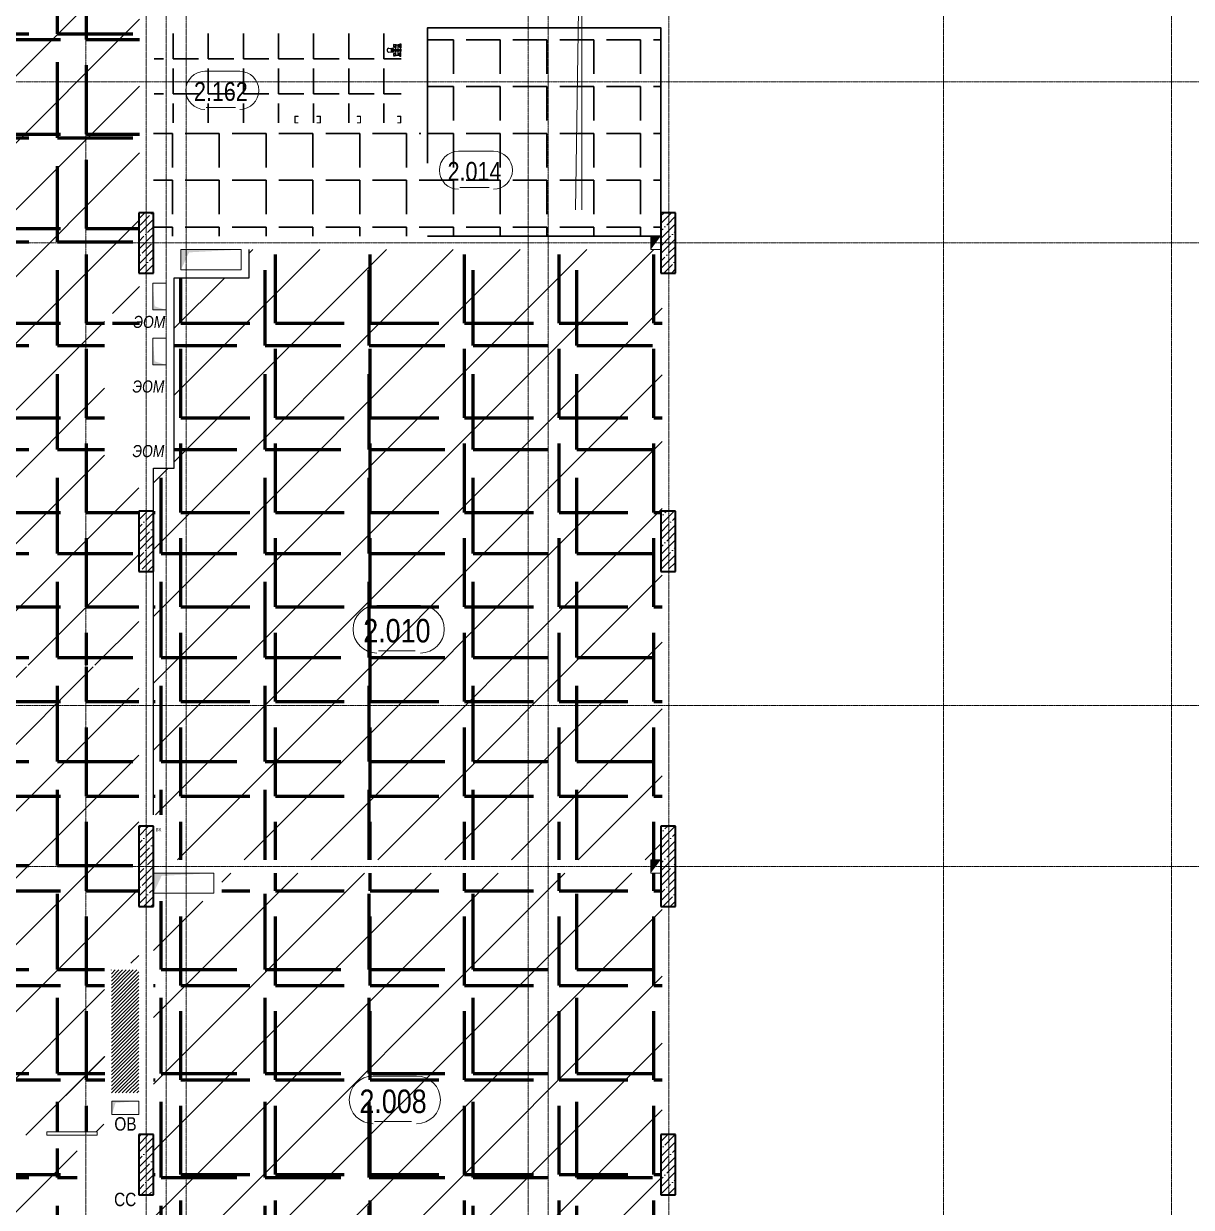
# Model space of a CAD drawing. Header units: millimetres. Extents: x -65509 to 912790, y 446 to 713294.
# Drawn here: x 10353 to 27776, y 202691 to 220347 of the extents above; entities that cross this region are included whole.
import ezdxf
from ezdxf.enums import TextEntityAlignment as Align

# ---------------------------------------------------------------- set-up
doc = ezdxf.new("R2010")
doc.units = ezdxf.units.MM
doc.linetypes.add('CENTER2', pattern=[28.575, 19.05, -3.175, 3.175, -3.175])
doc.linetypes.add('HIDDEN2', pattern=[4.7625, 3.175, -1.5875])
doc.layers.add('1.1) Нал. пол 1 вып. классы в 1 блоке', color=5, linetype='Continuous')
doc.layers.add('7.2) ГИдрообзЭОМ СС', color=6, linetype='Continuous')
for name, color, linetype, lineweight in [('7.5) Плитка Тип 7.2                6 вып', 220, 'Continuous', 60), ('7.5) Плитка Тип 8.1 8.2 8.3     6 вып', 160, 'Continuous', 60), ('8.1) Нал. пол 8 вып.', 190, 'Continuous', 30), ('8.2) Линолеум 8 вып', 90, 'Continuous', 60), ('9.1) Линолеум 9  9.2 Инв', 3, 'Continuous', 60), ('АИ_Оборудование', 250, 'Continuous', 25), ('АР_Area', 250, 'Continuous', 5), ('АР_Двери_витраж', 250, 'Continuous', 9), ('АР_Колонны', 250, 'Continuous', 30), ('АР_Стены ЖБ', 250, 'Continuous', 35), ('АР_Штриховка', 250, 'Continuous', 0), ('ВК_Шахты', 250, 'Continuous', 9), ('ОВ_Классы', 250, 'Continuous', 0), ('ОВ_Отопление', 250, 'Continuous', 5), ('РД_Оси_100', 250, 'Continuous', 0), ('СС_Отверстия', 250, 'Continuous', 9), ('ЭОМ_отверстия', 250, 'Continuous', 5)]:
    doc.layers.add(name, color=color, linetype=linetype, lineweight=lineweight)
doc.layers.add('АР_Делит', color=250, linetype='Continuous', lineweight=0, plot=False)
doc.styles.add('MtXpl_Arial_Narrow', font='ARIALNI.TTF')
doc.styles.add('style1', font='ARIALN.TTF')
pattern_1 = [(45, (-1573151.94, 141213.05), (-498.4042, 498.4042), [])]
pattern_2 = [(45, (-74007.1, 311187.15), (-112.2532, 112.2532), []), (45, (-73894.85, 311187.15), (-112.2532, 112.2532), [198.4375, -39.6875, 0, -39.6875])]
pattern_3 = [(0, (0, 0), (0, 1550.67), [1127.76, -422.91]), (90, (0, 0), (-1550.67, 9e-14), [1127.76, -422.91])]
pattern_4 = [(0, (0, 0), (0, 1410.97), [1026.16, -384.81]), (90, (0, 0), (-1410.97, 9e-14), [1026.16, -384.81])]

# ---------------------------------------------------------------- blocks, each defined once
blk = doc.blocks.new('ПУЭ_смеситель')
for p, q in [((-183, 29), (-128, 27)), ((-114, 23), (-128, 23)), ((-115, 10), (-10, 10)), ((-107, 76), (-107, 52)), ((-105, 80), (-81, 74)), ((-105, 48), (-81, 54)), ((-76, 10), (-76, 27)), ((-73, 76), (-73, 52)), ((-72, 76), (-73, 76)), ((-73, 52), (-72, 52)), ((-72, 76), (-72, 39)), ((-70, 79), (-41, 79)), ((-37, 79), (-39, 76)), ((-39, 10), (-39, 77)), ((-39, 74), (-37, 72)), ((-37, 72), (-39, 69)), ((-37, 60), (-39, 63)), ((-39, 58), (-37, 60)), ((-37, 53), (-39, 55)), ((-31, 79), (-37, 79)), ((-37, 72), (-31, 72)), ((-37, 60), (-31, 60)), ((-31, 53), (-37, 53)), ((-28, 76), (-31, 79)), ((-31, 72), (-28, 74)), ((-31, 72), (-28, 69)), ((-31, 60), (-28, 63)), ((-31, 60), (-28, 58)), ((-28, 55), (-31, 53)), ((-28, 55), (-28, 76)), ((-24, 76), (-28, 76)), ((-24, 55), (-28, 55)), ((-7, 95), (-24, 79)), ((-24, 52), (-24, 79)), ((-7, 37), (-24, 52)), ((-3, 22), (-10, 12)), ((-10, -12), (-10, 12)), ((-7, 37), (-7, 95)), ((-7, 95), (0, 95)), ((0, 37), (-7, 37)), ((-3, -22), (-3, 22)), ((0, 22), (-3, 22)), ((0, 95), (0, 37)), ((0, 22), (0, -22)), ((-183, -29), (-128, -27)), ((-114, -23), (-128, -23)), ((-115, -10), (-10, -10)), ((-107, -53), (-107, -76)), ((-105, -49), (-81, -54)), ((-105, -80), (-81, -75)), ((-76, -27), (-76, -10)), ((-73, -52), (-72, -52)), ((-73, -77), (-73, -52)), ((-72, -77), (-73, -77)), ((-72, -77), (-72, -40)), ((-41, -79), (-70, -79)), ((-39, -76), (-41, -79)), ((-39, -76), (-39, -10)), ((-37, -53), (-39, -55)), ((-39, -58), (-37, -60)), ((-37, -60), (-39, -63)), ((-37, -72), (-39, -69)), ((-39, -74), (-37, -72)), ((-37, -79), (-39, -76)), ((-31, -53), (-37, -53)), ((-37, -60), (-31, -60)), ((-37, -72), (-31, -72)), ((-31, -79), (-37, -79)), ((-28, -55), (-31, -53)), ((-31, -60), (-28, -58)), ((-31, -60), (-28, -63)), ((-31, -72), (-28, -69)), ((-31, -72), (-28, -74)), ((-28, -76), (-31, -79)), ((-24, -55), (-28, -55)), ((-28, -76), (-28, -55)), ((-24, -76), (-28, -76)), ((-7, -37), (-24, -52)), ((-24, -79), (-24, -52)), ((-7, -95), (-24, -79)), ((-3, -22), (-10, -12)), ((0, -37), (-7, -37)), ((-7, -37), (-7, -95)), ((0, -95), (-7, -95)), ((0, -22), (-3, -22)), ((0, -95), (0, -37))]:
    blk.add_line(p, q)
for centre, radius, start, end in [((-159, 0), 43.2, 164.278, 195.722), ((-171, 3), 31.3, 145.7998, 164.278), ((-178, 8), 22.6, 121.362, 145.7998), ((-183, 16), 13.9, 87.3458, 121.362), ((-107, 0), 39.8, 164.3589, 195.6411), ((-117, 3), 28.8, 145.9442, 164.3589), ((-124, 7), 20.7, 121.5003, 145.9442), ((-97, 0), 43.8, 167.5382, 192.4618), ((-112, 3), 27.9, 151.9188, 167.5382), ((-122, 9), 16.9, 127.8246, 151.9188), ((-128, 14), 12.6, 58.4997, 121.5003), ((-128, 16), 7, 90, 127.8246), ((-85, 0), 43.8, 167.5382, 192.4618), ((-101, 3), 27.9, 151.9188, 167.5382), ((-83, 0), 43.8, 167.5382, 192.4618), ((-110, 9), 16.9, 127.8246, 151.9188), ((-98, 3), 27.9, 151.9188, 167.5382), ((-108, 9), 16.9, 127.8246, 151.9188), ((-132, 7), 20.7, 50.6316, 58.4997), ((-108, 0), 13.7, 163.2847, 196.7153), ((-117, 16), 7, 90, 127.8246), ((-111, 1), 10.4, 144.0579, 163.2847), ((-113, 2), 7.92, 119.7406, 144.0579), ((-114, 16), 7, 52.1754, 127.8246), ((-115, 5), 5.33, 90, 119.7406), ((-53, 63), 57, 157.8225, 178.6863), ((-53, 65), 57, 181.3137, 202.1775), ((-120, 9), 16.9, 28.0812, 52.1754), ((-102, 76), 4.74, 122.3784, 180), ((-102, 52), 4.74, 180, 237.6216), ((-99, 84), 7.1, 178.6863, 216.614), ((-122, -122), 206, 77.1247, 85.6663), ((-99, 44), 7.1, 143.386, 181.3137), ((-122, 250), 206, 274.3337, 282.8753), ((-99, 174), 94, 266.2802, 279.9331), ((-99, -46), 94, 80.0669, 93.7198), ((-130, 3), 27.9, 13.627, 28.0812), ((-86, 65), 10.8, 356.7185, 62.529), ((-86, 63), 10.8, 297.471, 3.2815), ((-77, 76), 4.17, 5.2861, 65.1491), ((-77, 52), 4.17, 294.8509, 354.7139), ((-93, 39), 20.9, 323.496, 0), ((-70, 77), 2.26, 90, 193.6855), ((-41, 77), 2, 0, 90), ((-171, -3), 31.3, 195.722, 214.2002), ((-178, -8), 22.6, 214.2002, 238.638), ((-183, -16), 13.9, 238.638, 270), ((-183, -16), 13.9, 270, 274.9774), ((-117, -3), 28.8, 195.6411, 214.0558), ((-124, -8), 20.7, 214.0558, 238.4997), ((-112, -3), 27.9, 192.4618, 208.0812), ((-122, -9), 16.9, 208.0812, 232.1754), ((-128, -14), 12.6, 238.4997, 301.5004), ((-128, -16), 7, 232.1754, 270), ((-101, -3), 27.9, 192.4618, 208.0812), ((-98, -3), 27.9, 192.4618, 208.0812), ((-110, -9), 16.9, 208.0812, 232.1754), ((-108, -9), 16.9, 208.0812, 232.1754), ((-132, -8), 20.7, 301.5003, 309.985), ((-111, -1), 10.4, 196.7153, 215.9421), ((-117, -16), 7, 232.1754, 270), ((-113, -2), 7.92, 215.9421, 240.2594), ((-114, -16), 7, 232.1754, 307.8246), ((-115, -5), 5.33, 240.2594, 270), ((-120, -9), 16.9, 307.8246, 331.9188), ((-53, -66), 57, 157.8225, 178.6863), ((-53, -63), 57, 181.3137, 202.1775), ((-102, -53), 4.74, 122.3784, 180), ((-102, -76), 4.74, 180, 237.6216), ((-99, -44), 7.1, 178.6863, 216.614), ((-122, -250), 206, 77.1247, 85.6663), ((-99, -85), 7.1, 143.386, 181.3137), ((-122, 121), 206, 274.3337, 282.8753), ((-130, -3), 27.9, 331.9188, 346.373), ((-99, 45), 94, 266.2802, 279.9331), ((-99, -174), 94, 80.0669, 93.7198), ((-86, -64), 10.8, 356.7185, 62.529), ((-86, -65), 10.8, 297.471, 3.2815), ((-93, -40), 20.9, 0, 36.504), ((-77, -53), 4.17, 5.2861, 65.1491), ((-77, -76), 4.17, 294.8509, 354.7139), ((-70, -77), 2.26, 166.3145, 270)]:
    blk.add_arc(centre, radius, start, end)
blk = doc.blocks.new('otv')
at = {"linetype": 'Continuous'}
blk.add_lwpolyline([(0, -1), (0, 0), (1, 0), (1, -1)], close=True, dxfattribs=at)
blk.add_solid([(0, -1), (0, 0), (0.135, -0.137), (1, 0)], dxfattribs=at)
blk = doc.blocks.new('otv_в_стене')
at = {"linetype": 'Continuous'}
blk.add_lwpolyline([(0, -1), (0, 0), (1, 0), (1, -1)], close=True, dxfattribs=at)
blk.add_solid([(0, -1), (0, 0), (0.5, -0.5), (1, 0)], dxfattribs=at)
blk = doc.blocks.new('оси_рен')
at = {"layer": 'РД_Оси_100', "color": 251, "linetype": 'CENTER2', "true_color": 0x636466}
for p, q in [((1215752.916, 135558.25), (1215752.916, 223268.25)), ((1219852.916, 135558.25), (1219852.916, 223268.25)), ((1223252.916, 135558.25), (1223252.916, 223268.25)), ((1225207.916, 177013.25), (1189697.958, 177013.25)), ((1225207.916, 174613.25), (1189697.958, 174613.25)), ((1225207.916, 167713.25), (1189697.958, 167713.25)), ((1225207.916, 165313.25), (1189697.958, 165313.25))]:
    blk.add_line(p, q, dxfattribs=at)
for points in [[(1207052.916, 223268.25), (1207052.916, 135558.25)], [(1207952.916, 135558.25), (1207952.916, 223268.25)], [(1208252.916, 135558.25), (1208252.916, 223268.25)], [(1208552.916, 135558.25), (1208552.916, 223268.25)], [(1213652.916, 223268.25), (1213652.916, 135558.25)], [(1213952.916, 135558.25), (1213952.916, 223268.25)]]:
    blk.add_lwpolyline(points, dxfattribs=at)
blk = doc.blocks.new('MOK-МаркаПом_овал_ареал')
for p, q in [((-2.99, 3.76), (3.52, 3.76)), ((-2.75, -3), (2.75, -3))]:
    blk.add_line(p, q)
for centre, radius, start, end in [((-2.99, 0.21), 3.55, 90, 270), ((3.52, 0.21), 3.55, 270, 90), ((-7.41, 0), 7.16, 0, 0.001)]:
    blk.add_arc(centre, radius, start, end)
at = {"color": 0, "style": 'style1'}
blk.add_attdef('АР-ПОМЕЩЕНИЕ:НОМЕР', text='', height=3, dxfattribs=at).set_placement((0.26, 0), align=Align.MIDDLE)

msp = doc.modelspace()

# ---------------------------------------------------------------- hatches: boundary and pattern name
at = {"layer": '1.1) Нал. пол 1 вып. классы в 1 блоке'}
h = msp.add_hatch(dxfattribs=at)
h.set_pattern_fill('ANSI31', color=256, scale=222)
h.set_pattern_definition(pattern_1)
h.paths.add_polyline_path([(19860, 216976.988), (19710, 216976.988), (13720, 216976.988), (13720, 216556.988), (12600, 216556.988), (12600, 213716.987), (12290.001, 213716.987), (12290, 208546.987), (12510, 208546.987), (12510, 207876.988), (19860, 207876.988), (19860, 208376.988), (19880, 208376.988), (19880, 208876.988), (19880, 212176.987), (19860, 212176.987), (19860, 213076.987), (19880, 213076.987), (19880, 214276.987), (19880, 215176.987), (19880, 216376.987), (19880, 216626.988), (19860, 216626.988)])
h = msp.add_hatch(dxfattribs=at)
h.set_pattern_fill('ANSI31', color=256, scale=222)
h.set_pattern_definition(pattern_1)
h.paths.add_polyline_path([(13310, 207256.988), (12290, 207256.988), (12290, 207176.988), (12290, 204276.987), (12290, 203776.987), (12290, 202876.987), (12290, 200626.988), (12290, 199376.988), (12290, 198796.988), (12660, 198796.988), (19880, 198582.917), (19880, 199576.988), (19880, 202876.987), (19860, 202876.987), (19860, 203826.987), (19880, 203826.987), (19880, 204976.987), (19880, 205876.987), (19880, 207076.987), (19878.462, 207176.988), (19860, 207176.988), (19860, 207676.987), (19710, 207676.987), (13310, 207676.988)])
at = {"layer": '7.2) ГИдрообзЭОМ СС'}
h = msp.add_hatch(dxfattribs=at)
h.set_pattern_fill('ANSI31', color=256, scale=12)
h.paths.add_polyline_path([(14180, 194176.988), (13080, 194176.988), (13080, 192876.988), (13480, 192876.988), (13480, 192720.826), (13956.739, 192720.826), (13956.739, 191746.988), (14180, 191746.988)])
h.paths.add_polyline_path([(13272.46, 193085.175), (13272.46, 194050.928), (14088.338, 194050.928), (14088.338, 193085.175)], flags=16)
h.paths.add_polyline_path([(12070, 206231.763), (11661.786, 206231.962), (11661.839, 205606.685), (11661.91, 205606.685), (11661.98, 204793.672), (11661.98, 204396.987), (12070, 204396.987)])
h.paths.add_polyline_path([(9390, 228651.988), (7790, 228651.988), (7790, 228301.988), (9390, 228301.988)])
h.paths.add_polyline_path([(8349.666, 228347.054), (7949.666, 228347.054), (7949.666, 228547.054), (8349.666, 228547.054)], flags=16)
h.paths.add_polyline_path([(13705, 229601.77), (13705, 229621.988), (13305, 229621.988), (13305, 228771.988), (13705, 228771.988), (13705, 228901.77)])
h.paths.add_polyline_path([(13705, 230421.988), (13705, 230551.988), (13305, 230551.988), (13305, 229701.988), (13705, 229701.988), (13705, 229721.988)])
h.paths.add_polyline_path([(19880, 233151.988), (18647.982, 233151.988), (18647.982, 232823.389), (17380.828, 232823.389), (17380.828, 233151.988), (16713.632, 233151.988), (16713.632, 232359.688), (18793.632, 232359.688), (19880, 232351.988)])
at = {"layer": '7.5) Плитка Тип 7.2                6 вып', "lineweight": 30}
h = msp.add_hatch(dxfattribs=at)
h.set_pattern_fill('ANGLE', color=256, scale=100, angle=180)
h.set_pattern_definition([(180, (-2e-11, 174005.86), (-9e-14, -698.5), [508, -190.5]), (270, (-2e-11, 174005.86), (698.5, -1e-13), [508, -190.5])])
h.paths.add_polyline_path([(19860, 220286.988), (16380, 220286.988), (16380, 218266.987), (16280, 218266.987), (16280, 218726.988), (12290, 218726.988), (12290, 217176.988), (16280, 217176.988), (16380, 217176.988), (19860, 217176.988)])
at = {"layer": '7.5) Плитка Тип 8.1 8.2 8.3     6 вып', "lineweight": 30}
h = msp.add_hatch(dxfattribs=at)
h.set_pattern_fill('ANGLE', color=5, scale=75)
h.set_pattern_definition([(0, (10, -142176.1), (0, 523.875), [381, -142.875]), (90, (10, -142176.1), (-523.875, 3e-14), [381, -142.875])])
h.paths.add_polyline_path([(12300, 220284.526), (15987.539, 220284.526), (15987.539, 218866.988), (12300, 218866.988)])
at = {"layer": '8.1) Нал. пол 8 вып.'}
h = msp.add_hatch(dxfattribs=at)
h.set_pattern_fill('ANSI31', color=256, scale=222)
h.paths.add_polyline_path([(19880, 228651.988), (12080, 228651.988), (12080, 226186.987), (13280, 226186.987), (13280, 226186.988), (19860, 226186.988), (19860, 226476.987), (19880, 226476.987)])
h.paths.add_polyline_path([(19860, 230776.987), (19880, 230776.987), (19880, 233151.988), (13825, 233151.988), (13825, 228651.988), (19880, 228651.988), (19880, 229876.987), (19860, 229876.987)])
h.paths.add_polyline_path([(12070, 210751.988), (7790, 210751.988), (7790, 204396.987), (8310, 204396.987), (8310, 203766.987), (10700, 203766.987), (10700, 203816.987), (11450, 203816.987), (11450, 203766.987), (11550, 203766.987), (11550, 204396.987), (11561.98, 204396.987), (11561.91, 205210.001), (11561.91, 205518.998), (11561.847, 205518.998), (11561.777, 206332.011), (12070, 206331.763)])
h.paths.add_polyline_path([(12080, 228651.988), (7790, 228651.988), (7790, 210776.987), (12070, 210776.987), (12070, 211576.988), (12070, 212176.987), (12070, 213076.987), (12070, 213716.987), (11560, 213716.987), (11560, 213916.846), (11560, 214616.846), (11560, 214806.987), (11560, 214866.846), (11560, 215566.846), (11560, 215776.987), (11560, 215816.846), (11560, 216516.846), (11680, 216516.846), (11680, 215816.846), (11680, 215776.987), (12080, 215776.987)])
h.paths.add_polyline_path([(11944.96, 215758.532), (12521.427, 215758.532), (12521.427, 216037.741), (11944.96, 216037.741)], flags=9)
h.paths.add_polyline_path([(9460, 228231.988), (7790, 228231.988), (7790, 228651.988), (9460, 228651.988)], flags=16)
h = msp.add_hatch(dxfattribs=at)
h.set_pattern_fill('ANSI31', color=256, scale=222)
h.paths.add_polyline_path([(19860, 230776.987), (19872.253, 232231.988), (17680, 232231.988), (16593.632, 232239.688), (16593.632, 233151.988), (13825, 233151.988), (13825, 228651.988), (19880, 228651.988), (19880, 229876.987), (19860, 229876.987)])
h.paths.add_polyline_path([(19880, 228651.988), (12080, 228651.988), (12080, 226186.987), (13280, 226186.987), (13280, 226186.988), (19860, 226186.988), (19860, 226476.987)])
h.paths.add_polyline_path([(12070, 224426.988), (12070, 224646.988), (12070, 225596.988), (12070, 225966.988), (12080, 228651.988), (9460, 228651.988), (9460, 228231.988), (7790, 228231.988), (7790, 210776.987), (12070, 210776.987), (12070, 211576.988), (12070, 212176.987), (12070, 213076.987), (12070, 213716.987), (11560, 213716.987), (11560, 213916.846), (11560, 214616.846), (11560, 214806.987), (11560, 214866.846), (11560, 215566.846), (11560, 215776.987), (11560, 215816.846), (11560, 216516.846), (11560, 216746.987), (12070, 216746.987), (12070, 217526.988), (12070, 218626.988), (12070, 219026.988), (12070, 220126.988), (12070, 220901.743), (11850, 220901.743), (11850, 221191.743), (12070, 221191.743), (12070, 221326.987), (12070, 222426.987), (12070, 223326.987), (12070, 223326.988)])
h.paths.add_polyline_path([(12070, 210751.988), (7790, 210751.988), (7790, 204396.987), (8310, 204396.987), (8310, 203766.987), (10700, 203766.987), (10700, 203816.987), (11450, 203816.987), (11550, 203809.051), (11550, 204396.987), (11561.943, 205212.32), (11561.917, 205518.998), (11561.847, 205518.998), (11561.777, 206332.011), (12070, 206331.763)])
h = msp.add_hatch(dxfattribs=at)
h.set_pattern_fill('ANSI31', color=256, scale=222)
h.paths.add_polyline_path([(27380, 190876.988), (26680, 190876.988), (26680, 191176.988), (20080, 191176.988), (20080, 190276.988), (11180, 190276.988), (11180, 191176.988), (7780.562, 191176.988), (7780.562, 187786.987), (7780, 186286.988), (26680, 186286.988), (26680, 186576.988), (27380, 186576.988)])
h.paths.add_polyline_path([(26505, 186411.988), (26655, 186411.988), (26655, 186311.988), (26505, 186311.988)], flags=16)
h.paths.add_polyline_path([(7780, 191176.988), (7780.562, 191466.987), (7780, 191466.987), (0, 191466.987), (0, 188156.988), (280, 188156.988), (280, 187786.988), (6580, 187786.988), (6580, 188066.987), (7780, 188066.987)])
h.paths.add_polyline_path([(11180, 191466.987), (7780.562, 191466.987), (7780.562, 191176.988), (11180, 191176.988)])
h.paths.add_polyline_path([(11180, 198576.988), (11830, 198576.988), (11830, 198796.988), (12070, 198796.988), (12070, 201756.987), (11270, 201756.988), (11149.997, 201756.988), (11149.997, 203566.987), (8509.996, 203566.987), (8509.996, 201311.272), (7790, 201311.272), (7790, 200276.987), (7790, 199976.987), (7790, 197076.987), (7790, 196576.987), (7790, 195676.987), (7790, 191686.987), (7780, 191466.987), (11180, 191466.987)])
h.paths.add_polyline_path([(213.548, 187753.857), (599.633, 187753.857), (599.633, 188174.457), (213.548, 188174.457)], flags=9)
at = {"layer": '8.2) Линолеум 8 вып'}
h = msp.add_hatch(dxfattribs=at)
h.set_pattern_fill('ANGLE', color=256, scale=222)
h.set_pattern_definition(pattern_3)
h.paths.add_polyline_path([(19880, 228651.988), (12080, 228651.988), (12080, 226186.987), (13280, 226186.987), (13280, 226186.988), (19860, 226186.988), (19860, 226476.987), (19880, 226476.987)])
h.paths.add_polyline_path([(19860, 230776.987), (19880, 230776.987), (19880, 233151.988), (13825, 233151.988), (13825, 228651.988), (19880, 228651.988), (19880, 229876.987), (19860, 229876.987)])
h.paths.add_polyline_path([(12070, 210751.988), (7790, 210751.988), (7790, 204396.987), (8310, 204396.987), (8310, 203766.987), (10700, 203766.987), (10700, 203816.987), (11450, 203816.987), (11450, 203766.987), (11550, 203766.987), (11550, 204396.987), (11561.98, 204396.987), (11561.91, 205210.001), (11561.91, 205518.998), (11561.847, 205518.998), (11561.777, 206332.011), (12070, 206331.763)])
h.paths.add_polyline_path([(12080, 228651.988), (7790, 228651.988), (7790, 210776.987), (12070, 210776.987), (12070, 211576.988), (12070, 212176.987), (12070, 213076.987), (12070, 213716.987), (11560, 213716.987), (11560, 213916.846), (11560, 214616.846), (11560, 214806.987), (11560, 214866.846), (11560, 215566.846), (11560, 215776.987), (11560, 215816.846), (11560, 216516.846), (11680, 216516.846), (11680, 215816.846), (11680, 215776.987), (12080, 215776.987)])
h.paths.add_polyline_path([(11944.96, 215758.532), (12521.427, 215758.532), (12521.427, 216037.741), (11944.96, 216037.741)], flags=9)
h.paths.add_polyline_path([(9460, 228231.988), (7790, 228231.988), (7790, 228651.988), (9460, 228651.988)], flags=16)
h = msp.add_hatch(dxfattribs=at)
h.set_pattern_fill('ANGLE', color=256, scale=222)
h.set_pattern_definition(pattern_3)
h.paths.add_polyline_path([(19860, 230776.987), (19872.253, 232231.988), (17680, 232231.988), (16593.632, 232239.688), (16593.632, 233151.988), (13825, 233151.988), (13825, 228651.988), (19880, 228651.988), (19880, 229876.987), (19860, 229876.987)])
h.paths.add_polyline_path([(19880, 228651.988), (12080, 228651.988), (12080, 226186.987), (13280, 226186.987), (13280, 226186.988), (19860, 226186.988), (19860, 226476.987)])
h.paths.add_polyline_path([(12070, 224426.988), (12070, 224646.988), (12070, 225596.988), (12070, 225966.988), (12080, 228651.988), (9460, 228651.988), (9460, 228231.988), (7790, 228231.988), (7790, 210776.987), (12070, 210776.987), (12070, 211576.988), (12070, 212176.987), (12070, 213076.987), (12070, 213716.987), (11560, 213716.987), (11560, 213916.846), (11560, 214616.846), (11560, 214806.987), (11560, 214866.846), (11560, 215566.846), (11560, 215776.987), (11560, 215816.846), (11560, 216516.846), (11560, 216746.987), (12070, 216746.987), (12070, 217526.988), (12070, 218626.988), (12070, 219026.988), (12070, 220126.988), (12070, 220901.743), (11850, 220901.743), (11850, 221191.743), (12070, 221191.743), (12070, 221326.987), (12070, 222426.987), (12070, 223326.987), (12070, 223326.988)])
h.paths.add_polyline_path([(12070, 210751.988), (7790, 210751.988), (7790, 204396.987), (8310, 204396.987), (8310, 203766.987), (10700, 203766.987), (10700, 203816.987), (11450, 203816.987), (11550, 203809.051), (11550, 204396.987), (11561.943, 205212.32), (11561.917, 205518.998), (11561.847, 205518.998), (11561.777, 206332.011), (12070, 206331.763)])
h = msp.add_hatch(dxfattribs=at)
h.set_pattern_fill('ANGLE', color=256, scale=222)
h.set_pattern_definition(pattern_3)
h.paths.add_polyline_path([(19860, 216976.988), (19710, 216976.988), (13720, 216976.988), (13720, 216556.988), (12600, 216556.988), (12600, 213716.987), (12290.001, 213716.987), (12290, 208546.987), (12510, 208546.987), (12510, 207876.988), (19860, 207876.988), (19860, 208376.988), (19880, 208376.988), (19880, 208876.988), (19880, 212176.987), (19860, 212176.987), (19860, 213076.987), (19880, 213076.987), (19880, 214276.987), (19880, 215176.987), (19880, 216376.987), (19880, 216626.988), (19860, 216626.988)])
h = msp.add_hatch(dxfattribs=at)
h.set_pattern_fill('ANGLE', color=256, scale=222)
h.set_pattern_definition(pattern_3)
h.paths.add_polyline_path([(13310, 207256.988), (12290, 207256.988), (12290, 207176.988), (12290, 204276.987), (12290, 203776.987), (12290, 202876.987), (12290, 200626.988), (12290, 199376.988), (12290, 198796.988), (12660, 198796.988), (19880, 198582.917), (19880, 199576.988), (19880, 202876.987), (19860, 202876.987), (19860, 203826.987), (19880, 203826.987), (19880, 204976.987), (19880, 205876.987), (19880, 207076.987), (19878.462, 207176.988), (19860, 207176.988), (19860, 207676.987), (19710, 207676.987), (13310, 207676.988)])
h = msp.add_hatch(dxfattribs=at)
h.set_pattern_fill('ANGLE', color=256, scale=222)
h.set_pattern_definition(pattern_3)
h.paths.add_polyline_path([(27380, 190876.988), (26680, 190876.988), (26680, 191176.988), (20080, 191176.988), (20080, 190276.988), (11180, 190276.988), (11180, 191176.988), (7780.562, 191176.988), (7780.562, 187786.987), (7780, 186286.988), (26680, 186286.988), (26680, 186576.988), (27380, 186576.988)])
h.paths.add_polyline_path([(26505, 186411.988), (26655, 186411.988), (26655, 186311.988), (26505, 186311.988)], flags=16)
h.paths.add_polyline_path([(7780, 191176.988), (7780.562, 191466.987), (7780, 191466.987), (0, 191466.987), (0, 188156.988), (280, 188156.988), (280, 187786.988), (6580, 187786.988), (6580, 188066.987), (7780, 188066.987)])
h.paths.add_polyline_path([(11180, 191466.987), (7780.562, 191466.987), (7780.562, 191176.988), (11180, 191176.988)])
h.paths.add_polyline_path([(11180, 198576.988), (11830, 198576.988), (11830, 198796.988), (12070, 198796.988), (12070, 201756.987), (11270, 201756.988), (11149.997, 201756.988), (11149.997, 203566.987), (8509.996, 203566.987), (8509.996, 201311.272), (7790, 201311.272), (7790, 200276.987), (7790, 199976.987), (7790, 197076.987), (7790, 196576.987), (7790, 195676.987), (7790, 191686.987), (7780, 191466.987), (11180, 191466.987)])
h.paths.add_polyline_path([(213.548, 187753.857), (599.633, 187753.857), (599.633, 188174.457), (213.548, 188174.457)], flags=9)
at = {"layer": '9.1) Линолеум 9  9.2 Инв'}
h = msp.add_hatch(dxfattribs=at)
h.set_pattern_fill('ANGLE', color=256, scale=202)
h.set_pattern_definition(pattern_4)
h.paths.add_polyline_path([(19880, 228651.988), (12080, 228651.988), (12080, 226186.987), (13280, 226186.987), (13280, 226186.988), (19860, 226186.988), (19860, 226476.987), (19880, 226476.987)])
h.paths.add_polyline_path([(19860, 230776.987), (19880, 230776.987), (19880, 233151.988), (13825, 233151.988), (13825, 228651.988), (19880, 228651.988), (19880, 229876.987), (19860, 229876.987)])
h.paths.add_polyline_path([(12070, 210751.988), (7790, 210751.988), (7790, 204396.987), (8310, 204396.987), (8310, 203766.987), (10700, 203766.987), (10700, 203816.987), (11450, 203816.987), (11450, 203766.987), (11550, 203766.987), (11550, 204396.987), (11561.98, 204396.987), (11561.91, 205210.001), (11561.91, 205518.998), (11561.847, 205518.998), (11561.777, 206332.011), (12070, 206331.763)])
h.paths.add_polyline_path([(12080, 228651.988), (7790, 228651.988), (7790, 210776.987), (12070, 210776.987), (12070, 211576.988), (12070, 212176.987), (12070, 213076.987), (12070, 213716.987), (11560, 213716.987), (11560, 213916.846), (11560, 214616.846), (11560, 214806.987), (11560, 214866.846), (11560, 215566.846), (11560, 215776.987), (11560, 215816.846), (11560, 216516.846), (11680, 216516.846), (11680, 215816.846), (11680, 215776.987), (12080, 215776.987)])
h.paths.add_polyline_path([(11944.96, 215758.532), (12521.427, 215758.532), (12521.427, 216037.741), (11944.96, 216037.741)], flags=9)
h.paths.add_polyline_path([(9460, 228231.988), (7790, 228231.988), (7790, 228651.988), (9460, 228651.988)], flags=16)
h = msp.add_hatch(dxfattribs=at)
h.set_pattern_fill('ANGLE', color=256, scale=202)
h.set_pattern_definition(pattern_4)
h.paths.add_polyline_path([(19860, 230776.987), (19872.253, 232231.988), (17680, 232231.988), (16593.632, 232239.688), (16593.632, 233151.988), (13825, 233151.988), (13825, 228651.988), (19880, 228651.988), (19880, 229876.987), (19860, 229876.987)])
h.paths.add_polyline_path([(19880, 228651.988), (12080, 228651.988), (12080, 226186.987), (13280, 226186.987), (13280, 226186.988), (19860, 226186.988), (19860, 226476.987)])
h.paths.add_polyline_path([(12070, 224426.988), (12070, 224646.988), (12070, 225596.988), (12070, 225966.988), (12080, 228651.988), (9460, 228651.988), (9460, 228231.988), (7790, 228231.988), (7790, 210776.987), (12070, 210776.987), (12070, 211576.988), (12070, 212176.987), (12070, 213076.987), (12070, 213716.987), (11560, 213716.987), (11560, 213916.846), (11560, 214616.846), (11560, 214806.987), (11560, 214866.846), (11560, 215566.846), (11560, 215776.987), (11560, 215816.846), (11560, 216516.846), (11560, 216746.987), (12070, 216746.987), (12070, 217526.988), (12070, 218626.988), (12070, 219026.988), (12070, 220126.988), (12070, 220901.743), (11850, 220901.743), (11850, 221191.743), (12070, 221191.743), (12070, 221326.987), (12070, 222426.987), (12070, 223326.987), (12070, 223326.988)])
h.paths.add_polyline_path([(12070, 210751.988), (7790, 210751.988), (7790, 204396.987), (8310, 204396.987), (8310, 203766.987), (10700, 203766.987), (10700, 203816.987), (11450, 203816.987), (11550, 203809.051), (11550, 204396.987), (11561.943, 205212.32), (11561.917, 205518.998), (11561.847, 205518.998), (11561.777, 206332.011), (12070, 206331.763)])
h = msp.add_hatch(dxfattribs=at)
h.set_pattern_fill('ANGLE', color=256, scale=202)
h.set_pattern_definition(pattern_4)
h.paths.add_polyline_path([(19860, 216976.988), (19710, 216976.988), (13720, 216976.988), (13720, 216556.988), (12600, 216556.988), (12600, 213716.987), (12290.001, 213716.987), (12290, 208546.987), (12510, 208546.987), (12510, 207876.988), (19860, 207876.988), (19860, 208376.988), (19880, 208376.988), (19880, 208876.988), (19880, 212176.987), (19860, 212176.987), (19860, 213076.987), (19880, 213076.987), (19880, 214276.987), (19880, 215176.987), (19880, 216376.987), (19880, 216626.988), (19860, 216626.988)])
h = msp.add_hatch(dxfattribs=at)
h.set_pattern_fill('ANGLE', color=256, scale=202)
h.set_pattern_definition(pattern_4)
h.paths.add_polyline_path([(13310, 207256.988), (12290, 207256.988), (12290, 207176.988), (12290, 204276.987), (12290, 203776.987), (12290, 202876.987), (12290, 200626.988), (12290, 199376.988), (12290, 198796.988), (12660, 198796.988), (19880, 198582.917), (19880, 199576.988), (19880, 202876.987), (19860, 202876.987), (19860, 203826.987), (19880, 203826.987), (19880, 204976.987), (19880, 205876.987), (19880, 207076.987), (19878.462, 207176.988), (19860, 207176.988), (19860, 207676.987), (19710, 207676.987), (13310, 207676.988)])
h = msp.add_hatch(dxfattribs=at)
h.set_pattern_fill('ANGLE', color=256, scale=202)
h.set_pattern_definition(pattern_4)
h.paths.add_polyline_path([(27380, 190876.988), (26680, 190876.988), (26680, 191176.988), (20080, 191176.988), (20080, 190276.988), (11180, 190276.988), (11180, 191176.988), (7780.562, 191176.988), (7780.562, 187786.987), (7780, 186286.988), (26680, 186286.988), (26680, 186576.988), (27380, 186576.988)])
h.paths.add_polyline_path([(26505, 186411.988), (26655, 186411.988), (26655, 186311.988), (26505, 186311.988)], flags=16)
h.paths.add_polyline_path([(7780, 191176.988), (7780.562, 191466.987), (7780, 191466.987), (0, 191466.987), (0, 188156.988), (280, 188156.988), (280, 187786.988), (6580, 187786.988), (6580, 188066.987), (7780, 188066.987)])
h.paths.add_polyline_path([(11180, 191466.987), (7780.562, 191466.987), (7780.562, 191176.988), (11180, 191176.988)])
h.paths.add_polyline_path([(11180, 198576.988), (11830, 198576.988), (11830, 198796.988), (12070, 198796.988), (12070, 201756.987), (11270, 201756.988), (11149.997, 201756.988), (11149.997, 203566.987), (8509.996, 203566.987), (8509.996, 201311.272), (7790, 201311.272), (7790, 200276.987), (7790, 199976.987), (7790, 197076.987), (7790, 196576.987), (7790, 195676.987), (7790, 191686.987), (7780, 191466.987), (11180, 191466.987)])
h.paths.add_polyline_path([(213.548, 187753.857), (599.633, 187753.857), (599.633, 188174.457), (213.548, 188174.457)], flags=9)
at = {"layer": 'АР_Штриховка', "linetype": 'Continuous'}
h = msp.add_hatch(dxfattribs=at)
h.set_pattern_fill('ANSI35', color=256, scale=25, style=0)
h.set_pattern_definition(pattern_2)
h.paths.add_polyline_path([(12070, 216626.988), (12290, 216626.988), (12290, 217526.988), (12070, 217526.988)], flags=0)
h = msp.add_hatch(dxfattribs=at)
h.set_pattern_fill('ANSI35', color=256, scale=25, style=0)
h.set_pattern_definition(pattern_2)
h.paths.add_polyline_path([(19860, 216626.988), (20080, 216626.988), (20080, 217526.988), (19860, 217526.988)], flags=0)
h = msp.add_hatch(dxfattribs=at)
h.set_pattern_fill('ANSI35', color=256, scale=25, style=0)
h.set_pattern_definition(pattern_2)
h.paths.add_polyline_path([(12070, 212176.987), (12290, 212176.987), (12290, 213076.987), (12070, 213076.987)], flags=0)
h = msp.add_hatch(dxfattribs=at)
h.set_pattern_fill('ANSI35', color=256, scale=25, style=0)
h.set_pattern_definition(pattern_2)
h.paths.add_polyline_path([(19860, 212176.987), (20080, 212176.987), (20080, 213076.987), (19860, 213076.987)], flags=0)
h = msp.add_hatch(dxfattribs=at)
h.set_pattern_fill('ANSI35', color=256, scale=25, style=0)
h.set_pattern_definition(pattern_2)
h.paths.add_polyline_path([(12070, 207176.988), (12290, 207176.988), (12290, 208376.988), (12070, 208376.988)], flags=0)
h = msp.add_hatch(dxfattribs=at)
h.set_pattern_fill('ANSI35', color=256, scale=25, style=0)
h.set_pattern_definition(pattern_2)
h.paths.add_polyline_path([(19860, 207176.988), (20080, 207176.988), (20080, 208376.988), (19860, 208376.988)], flags=0)
h = msp.add_hatch(dxfattribs=at)
h.set_pattern_fill('ANSI35', color=256, scale=25, style=0)
h.set_pattern_definition(pattern_2)
h.paths.add_polyline_path([(12070, 202876.987), (12290, 202876.987), (12290, 203776.987), (12070, 203776.987)], flags=0)
h = msp.add_hatch(dxfattribs=at)
h.set_pattern_fill('ANSI35', color=256, scale=25, style=0)
h.set_pattern_definition(pattern_2)
h.paths.add_polyline_path([(19860, 202876.987), (20080, 202876.987), (20080, 203776.987), (19860, 203776.987)], flags=0)

# ---------------------------------------------------------------- linework, layer by layer
at = {"layer": '1.1) Нал. пол 1 вып. классы в 1 блоке'}
msp.add_lwpolyline([(12290, 208546.987), (12290.001, 213716.987), (12600, 213716.987), (12600, 216556.988), (13720, 216556.988), (13720, 216976.988)], dxfattribs=at)
at = {"layer": '7.5) Плитка Тип 7.2                6 вып', "lineweight": 30}
msp.add_lwpolyline([(16380, 218266.987), (16380, 220286.988), (19860, 220286.988), (19860, 217176.988), (16380, 217176.988)], dxfattribs=at)
at = {"layer": 'АР_Двери_витраж'}
msp.add_lwpolyline([(11450, 203766.987), (11450, 203816.987), (10700, 203816.987), (10700, 203766.987)], close=True, dxfattribs=at)
at = {"layer": 'АР_Делит', "lineweight": 0}
for points in [[(18680, 223867.86), (18585.5, 217567.86)], [(18680, 217567.86), (18680, 223867.86)], [(14450, 218966.988), (14450, 218964.526), (14402.461, 218964.526), (14402.461, 218869.449), (14450, 218869.449), (14450, 218866.988), (14400, 218866.988), (14400, 218966.988), (14450, 218966.988)], [(14730, 218966.988), (14730, 218964.526), (14777.539, 218964.526), (14777.539, 218869.449), (14730, 218869.449), (14730, 218866.988), (14780, 218866.988), (14780, 218966.988), (14730, 218966.988)], [(15330, 218966.988), (15330, 218964.526), (15377.539, 218964.526), (15377.539, 218869.449), (15330, 218869.449), (15330, 218866.988), (15380, 218866.988), (15380, 218966.988), (15330, 218966.988)], [(15930, 218966.988), (15930, 218964.526), (15977.539, 218964.526), (15977.539, 218869.449), (15930, 218869.449), (15930, 218866.988), (15980, 218866.988), (15980, 218966.988), (15930, 218966.988)]]:
    msp.add_lwpolyline(points, dxfattribs=at)
at = {"layer": 'АР_Колонны', "linetype": 'HIDDEN2'}
for p, q in [((12070, 217526.988), (12290, 217526.988)), ((12070, 216626.988), (12070, 217526.988)), ((12290, 217526.988), (12290, 216626.988)), ((19860, 217526.988), (20080, 217526.988)), ((19860, 216626.988), (19860, 217526.988)), ((20080, 217526.988), (20080, 216626.988)), ((12290, 216626.988), (12070, 216626.988)), ((20080, 216626.988), (19860, 216626.988)), ((12070, 213076.987), (12290, 213076.987)), ((12070, 212176.987), (12070, 213076.987)), ((12290, 213076.987), (12290, 212176.987)), ((19860, 213076.987), (20080, 213076.987)), ((19860, 212176.987), (19860, 213076.987)), ((20080, 213076.987), (20080, 212176.987)), ((12290, 212176.987), (12070, 212176.987)), ((20080, 212176.987), (19860, 212176.987)), ((12070, 208376.988), (12290, 208376.988)), ((12070, 207176.988), (12070, 208376.988)), ((12290, 208376.988), (12290, 207176.988)), ((19860, 208376.988), (20080, 208376.988)), ((19860, 207176.988), (19860, 208376.988)), ((20080, 208376.988), (20080, 207176.988)), ((12290, 207176.988), (12070, 207176.988)), ((20080, 207176.988), (19860, 207176.988)), ((12070, 203776.987), (12290, 203776.987)), ((12070, 202876.987), (12070, 203776.987)), ((12290, 203776.987), (12290, 202876.987)), ((19860, 203776.987), (20080, 203776.987)), ((19860, 202876.987), (19860, 203776.987)), ((20080, 203776.987), (20080, 202876.987)), ((12290, 202876.987), (12070, 202876.987)), ((20080, 202876.987), (19860, 202876.987))]:
    msp.add_line(p, q, dxfattribs=at)
at = {"layer": 'АР_Колонны', "linetype": 'Continuous'}
for p, q in [((12290, 217526.988), (12070, 217526.988)), ((12070, 217526.988), (12070, 216626.988)), ((12290, 217526.988), (12070, 217526.988)), ((12070, 217526.988), (12070, 216626.988)), ((12290, 216626.988), (12290, 217526.988)), ((12290, 216626.988), (12290, 217526.988)), ((20080, 217526.988), (19860, 217526.988)), ((19860, 217526.988), (19860, 216626.988)), ((20080, 217526.988), (19860, 217526.988)), ((19860, 217526.988), (19860, 216626.988)), ((20080, 216626.988), (20080, 217526.988)), ((20080, 216626.988), (20080, 217526.988)), ((12070, 216626.988), (12290, 216626.988)), ((12070, 216626.988), (12290, 216626.988)), ((19860, 216626.988), (20080, 216626.988)), ((19860, 216626.988), (20080, 216626.988)), ((12290, 213076.987), (12070, 213076.987)), ((12070, 213076.987), (12070, 212176.987)), ((12290, 213076.987), (12070, 213076.987)), ((12070, 213076.987), (12070, 212176.987)), ((12290, 212176.987), (12290, 213076.987)), ((12290, 212176.987), (12290, 213076.987)), ((20080, 213076.987), (19860, 213076.987)), ((19860, 213076.987), (19860, 212176.987)), ((20080, 213076.987), (19860, 213076.987)), ((19860, 213076.987), (19860, 212176.987)), ((20080, 212176.987), (20080, 213076.987)), ((20080, 212176.987), (20080, 213076.987)), ((12070, 212176.987), (12290, 212176.987)), ((12070, 212176.987), (12290, 212176.987)), ((19860, 212176.987), (20080, 212176.987)), ((19860, 212176.987), (20080, 212176.987)), ((12290, 208376.988), (12070, 208376.988)), ((12070, 208376.988), (12070, 207176.988)), ((12290, 208376.988), (12070, 208376.988)), ((12070, 208376.988), (12070, 207176.988)), ((12290, 207176.988), (12290, 208376.988)), ((12290, 207176.988), (12290, 208376.988)), ((20080, 208376.988), (19860, 208376.988)), ((19860, 208376.988), (19860, 207176.988)), ((20080, 208376.988), (19860, 208376.988)), ((19860, 208376.988), (19860, 207176.988)), ((20080, 207176.988), (20080, 208376.988)), ((20080, 207176.988), (20080, 208376.988)), ((12070, 207176.988), (12290, 207176.988)), ((12070, 207176.988), (12290, 207176.988)), ((19860, 207176.988), (20080, 207176.988)), ((19860, 207176.988), (20080, 207176.988)), ((12290, 203776.987), (12070, 203776.987)), ((12070, 203776.987), (12070, 202876.987)), ((12290, 203776.987), (12070, 203776.987)), ((12070, 203776.987), (12070, 202876.987)), ((12290, 202876.987), (12290, 203776.987)), ((12290, 202876.987), (12290, 203776.987)), ((20080, 203776.987), (19860, 203776.987)), ((19860, 203776.987), (19860, 202876.987)), ((20080, 203776.987), (19860, 203776.987)), ((19860, 203776.987), (19860, 202876.987)), ((20080, 202876.987), (20080, 203776.987)), ((20080, 202876.987), (20080, 203776.987)), ((12070, 202876.987), (12290, 202876.987)), ((12070, 202876.987), (12290, 202876.987)), ((19860, 202876.987), (20080, 202876.987)), ((19860, 202876.987), (20080, 202876.987))]:
    msp.add_line(p, q, dxfattribs=at)
at = {"layer": 'АР_Стены ЖБ', "linetype": 'Continuous'}
for p, q in [((12290, 217526.988), (12070, 217526.988)), ((12070, 217526.988), (12070, 216626.988)), ((12290, 216626.988), (12290, 217526.988)), ((20080, 217526.988), (19860, 217526.988)), ((19860, 217526.988), (19860, 216626.988)), ((20080, 216626.988), (20080, 217526.988)), ((12070, 216626.988), (12290, 216626.988)), ((19860, 216626.988), (20080, 216626.988)), ((12290, 213076.987), (12070, 213076.987)), ((12070, 213076.987), (12070, 212176.987)), ((12290, 212176.987), (12290, 213076.987)), ((20080, 213076.987), (19860, 213076.987)), ((19860, 213076.987), (19860, 212176.987)), ((20080, 212176.987), (20080, 213076.987)), ((12070, 212176.987), (12290, 212176.987)), ((19860, 212176.987), (20080, 212176.987)), ((12290, 208376.988), (12070, 208376.988)), ((12070, 208376.988), (12070, 207176.988)), ((12290, 207176.988), (12290, 208376.988)), ((20080, 208376.988), (19860, 208376.988)), ((19860, 208376.988), (19860, 207176.988)), ((20080, 207176.988), (20080, 208376.988)), ((12070, 207176.988), (12290, 207176.988)), ((19860, 207176.988), (20080, 207176.988)), ((12290, 203776.987), (12070, 203776.987)), ((12070, 203776.987), (12070, 202876.987)), ((12290, 202876.987), (12290, 203776.987)), ((20080, 203776.987), (19860, 203776.987)), ((19860, 203776.987), (19860, 202876.987)), ((20080, 202876.987), (20080, 203776.987)), ((12070, 202876.987), (12290, 202876.987)), ((19860, 202876.987), (20080, 202876.987))]:
    msp.add_line(p, q, dxfattribs=at)

# ---------------------------------------------------------------- block references
msp.add_blockref('оси_рен', (-1195772.915, 42463.738))
at = {"layer": 'АИ_Оборудование'}
msp.add_blockref('ПУЭ_смеситель', (15980.003, 219951.901), dxfattribs=at)
at = {"layer": 'АР_Area', "color": 250, "linetype": 'Continuous', "lineweight": 25}
ref = msp.add_blockref('MOK-МаркаПом_овал_ареал', (13295.681, 219335.384), dxfattribs=dict(at, xscale=80, yscale=80, zscale=80))
ref.add_attrib('АР-ПОМЕЩЕНИЕ:НОМЕР', '2.162', dxfattribs={"layer": '0', "color": 0, "height": 280, "style": 'style1'}).set_placement((13295.681, 219335.384), align=Align.MIDDLE)
ref = msp.add_blockref('MOK-МаркаПом_овал_ареал', (17079.861, 218144.318), dxfattribs=dict(at, xscale=80, yscale=80, zscale=80))
ref.add_attrib('АР-ПОМЕЩЕНИЕ:НОМЕР', '2.014', dxfattribs={"layer": '0', "color": 0, "height": 280, "style": 'style1'}).set_placement((17079.861, 218144.318), align=Align.MIDDLE)
ref = msp.add_blockref('MOK-МаркаПом_овал_ареал', (15921.858, 211293.087), dxfattribs=dict(at, xscale=100, yscale=100, zscale=100))
ref.add_attrib('АР-ПОМЕЩЕНИЕ:НОМЕР', '2.010', dxfattribs={"layer": '0', "color": 0, "height": 350, "style": 'style1'}).set_placement((15921.858, 211293.087), align=Align.MIDDLE)
ref = msp.add_blockref('MOK-МаркаПом_овал_ареал', (15864.878, 204272.881), dxfattribs=dict(at, xscale=100, yscale=100, zscale=100))
ref.add_attrib('АР-ПОМЕЩЕНИЕ:НОМЕР', '2.008', dxfattribs={"layer": '0', "color": 0, "height": 350, "style": 'style1'}).set_placement((15864.878, 204272.881), align=Align.MIDDLE)
at = {"layer": 'ОВ_Классы', "xscale": 900, "yscale": 300}
for p in [(12700, 216976.988), (12290, 207676.988)]:
    msp.add_blockref('otv', p, dxfattribs=at)
at = {"layer": 'ОВ_Отопление', "color": 1, "xscale": 150, "yscale": 200}
for p in [(19710, 217176.988), (19710, 207876.987)]:
    msp.add_blockref('otv_в_стене', p, dxfattribs=at)
at = {"layer": 'ОВ_Отопление', "xscale": 400, "yscale": 200}
msp.add_blockref('otv', (11670, 204276.987), dxfattribs=at)
at = {"layer": 'ЭОМ_отверстия', "xscale": 400, "yscale": 200, "rotation": 90}
for p in [(12280, 216076.987), (12280, 215256.987)]:
    msp.add_blockref('otv', p, dxfattribs=at)

# ---------------------------------------------------------------- texts
at = {"layer": 'ВК_Шахты', "insert": (12365, 208326.987), "char_height": 50, "width": 150, "attachment_point": 5, "style": 'style1'}
msp.add_mtext('ВК', dxfattribs=at)
at = {"layer": 'ОВ_Отопление', "insert": (11871.979, 203934.386), "char_height": 200, "width": 590.00022, "attachment_point": 5, "style": 'style1'}
msp.add_mtext('ОВ', dxfattribs=at)
at = {"layer": 'СС_Отверстия', "insert": (11867.663, 202807.422), "char_height": 200, "width": 590.00022, "attachment_point": 5, "style": 'style1'}
msp.add_mtext('СС', dxfattribs=at)
at = {"layer": 'ЭОМ_отверстия', "lineweight": 50, "style": 'MtXpl_Arial_Narrow'}
for p in [(11991.495, 215808.136), (11976.984, 214844.753), (11976.977, 213882.063)]:
    msp.add_text('ЭОМ', height=180, dxfattribs=at).set_placement(p)

doc.saveas('drawing.dxf')
